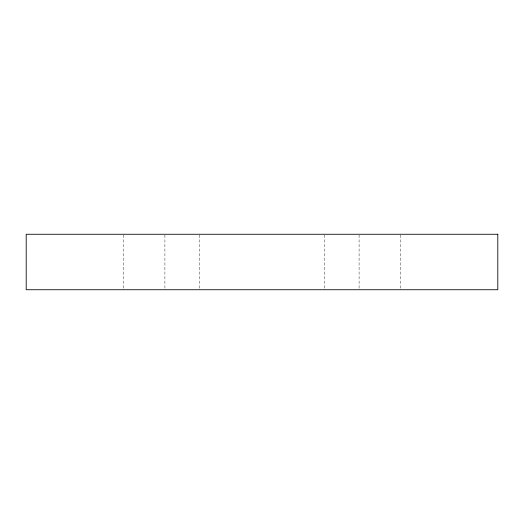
<?xml version="1.0" encoding="UTF-8"?>
<svg xmlns="http://www.w3.org/2000/svg" width="524" height="524" viewBox="0 0 524 524"><rect width="100%" height="100%" fill="white"/><g stroke="black" fill="none" stroke-linecap="round" stroke-linejoin="round"><path stroke-width="0.39" stroke-dasharray="2.62 1.97" d="M400.703 235.073L400.703 288.927M359.097 235.073L359.097 289.739M324.415 235.073L324.415 289.739M199.585 235.073L199.585 289.739M164.903 235.073L164.903 289.739M123.297 235.073L123.297 289.739"/><path stroke-width="0.79" d="M497.8 234.261L26.2 234.261L26.2 289.739L497.8 289.739L497.8 234.261"/></g></svg>
